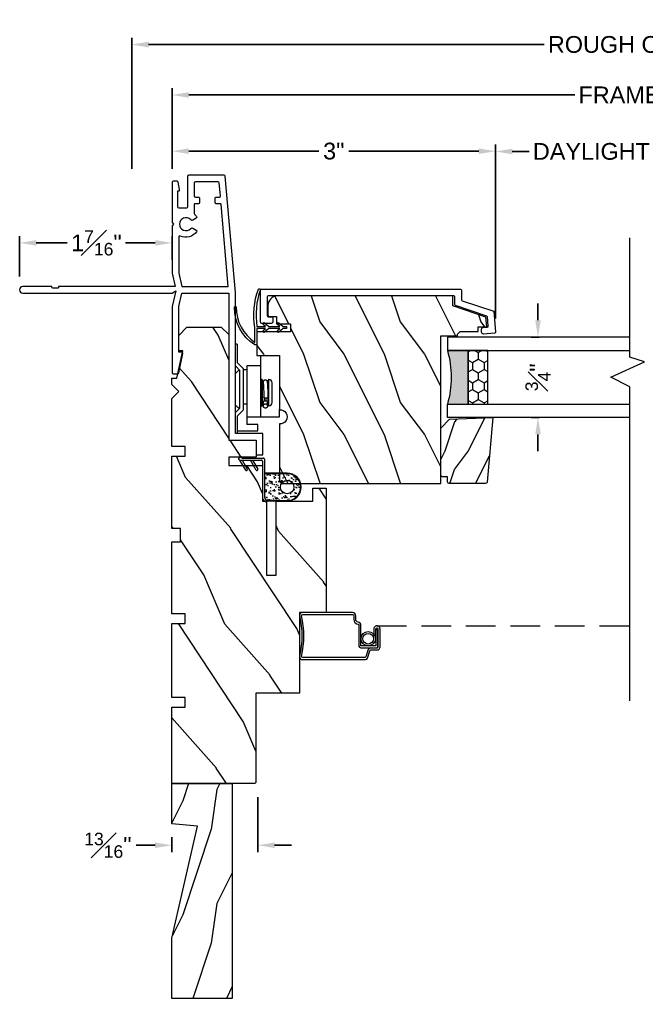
# Model space of a CAD drawing. Extents: x 73.7 to 85.4, y 9.6 to 19.6.
# Drawn here: x 73.71 to 79.54, y 10.5 to 19.62 of the extents above; entities that cross this region are included whole.
import ezdxf

# ---------------------------------------------------------------- set-up
doc = ezdxf.new("R2010")
doc.units = 0
doc.header["$MEASUREMENT"] = 0
doc.linetypes.add('DASHED', pattern=[0.4144736842105268, 0.2763157894736845, -0.1381578947368423])
doc.layers.get('0').update_dxf_attribs({"linetype": 'CONTINUOUS'})
doc.layers.get('DEFPOINTS').update_dxf_attribs({"linetype": 'CONTINUOUS'})
doc.layers.add('DIM', color=7, linetype='CONTINUOUS', lineweight=13)
doc.layers.add('PRODUCTS', color=7, linetype='CONTINUOUS', lineweight=13)
doc.styles.get("Standard").update_dxf_attribs({"font": 'arial.ttf'})
doc.dimstyles.get("Standard").update_dxf_attribs({"dimscale": 0, "dimtxt": 0.156, "dimasz": 0.156, "dimexe": 0.063, "dimexo": 0.125, "dimgap": 0.05, "dimtad": 0, "dimdec": 4, "dimzin": 0, "dimdsep": 46, "dimlunit": 4, "dimtxsty": 'Standard', "dimcen": 0.09, "dimclrd": 256, "dimclre": 256, "dimclrt": 256, "dimadec": 0, "dimazin": 0, "dimtfac": 0.75, "dimtdec": 4, "dimtix": 1, "dimtofl": 0, "dimtmove": 0, "dimatfit": 1, "dimfxl": 1, "dimfrac": 1, "dimtolj": 1, "dimtzin": 5, "dimarcsym": 0})

# ---------------------------------------------------------------- blocks, each defined once
blk = doc.blocks.new('*D8')
at = {"layer": 'DEFPOINTS', "color": 0, "ltscale": 2, "transparency": 16777216}
for p in [(75.12571604036553, 18.91313314573965), (75.12571604036553, 18.10010126771241), (84.00222806541103, 18.10010126771241)]:
    blk.add_point(p, dxfattribs=at)
at = {"layer": 'DIM', "lineweight": -2, "ltscale": 2, "transparency": 16777216}
for p, q in [((75.12571604036553, 18.22510126771241), (75.12571604036553, 18.97613314573965)), ((84.00222806541103, 18.22510126771241), (84.00222806541103, 18.97613314573965)), ((75.28171604036554, 18.91313314573965), (78.87557826407857, 18.91313314573965)), ((83.84622806541103, 18.91313314573965), (80.25369286162291, 18.91313314573965))]:
    blk.add_line(p, q, dxfattribs=at)
at = {"layer": 'DIM', "ltscale": 2, "transparency": 16777216}
for points in [[(75.28171604036554, 18.93913314573965), (75.28171604036554, 18.88713314573965), (75.12571604036553, 18.91313314573965)], [(83.84622806541103, 18.93913314573965), (83.84622806541103, 18.88713314573965), (84.00222806541103, 18.91313314573965)]]:
    blk.add_solid(points, dxfattribs=at)
at = {"layer": 'DIM', "ltscale": 2, "transparency": 16777216, "insert": (79.56463556285074, 18.91313314573965), "char_height": 0.156, "attachment_point": 5}
blk.add_mtext('\\A1;FRAME SIZE', dxfattribs=at)
blk = doc.blocks.new('*D9')
at = {"layer": 'DEFPOINTS', "color": 0, "ltscale": 2, "transparency": 16777216}
for p in [(84.37920441138927, 19.38265561283798), (74.75069482612938, 18.10089341237554), (84.37920441138927, 18.09079421926206)]:
    blk.add_point(p, dxfattribs=at)
at = {"layer": 'DIM', "lineweight": -2, "ltscale": 2, "transparency": 16777216}
for p, q in [((74.75069482612938, 18.22589341237554), (74.75069482612938, 19.44565561283798)), ((84.37920441138927, 18.21579421926206), (84.37920441138927, 19.44565561283798)), ((74.90669482612938, 19.38265561283798), (78.59161905089337, 19.38265561283798)), ((84.22320441138926, 19.38265561283798), (80.53765452156185, 19.38265561283798))]:
    blk.add_line(p, q, dxfattribs=at)
at = {"layer": 'DIM', "ltscale": 2, "transparency": 16777216}
for points in [[(74.90669482612938, 19.40865561283798), (74.90669482612938, 19.35665561283798), (74.75069482612938, 19.38265561283798)], [(84.22320441138926, 19.40865561283798), (84.22320441138926, 19.35665561283798), (84.37920441138927, 19.38265561283798)]]:
    blk.add_solid(points, dxfattribs=at)
at = {"layer": 'DIM', "ltscale": 2, "transparency": 16777216, "insert": (79.56463678622761, 19.38265561283798), "char_height": 0.156, "attachment_point": 5}
blk.add_mtext('\\A1;ROUGH OPENING', dxfattribs=at)
blk = doc.blocks.new('*D11')
at = {"layer": 'DEFPOINTS', "color": 0, "ltscale": 2, "transparency": 16777216}
for p in [(75.12571604036553, 18.38986771574255), (75.12571604036553, 18.10010126771241), (78.13846290660933, 16.70551463163412)]:
    blk.add_point(p, dxfattribs=at)
at = {"layer": 'DIM', "lineweight": -2, "ltscale": 2, "transparency": 16777216}
for p, q in [((75.12571604036553, 18.22510126771241), (75.12571604036553, 18.45286771574255)), ((78.13846290660933, 16.83051463163412), (78.13846290660933, 18.45286771574255)), ((75.28171604036554, 18.38986771574255), (76.49249056489262, 18.38986771574255)), ((77.98246290660933, 18.38986771574255), (76.77168838208226, 18.38986771574255))]:
    blk.add_line(p, q, dxfattribs=at)
at = {"layer": 'DIM', "ltscale": 2, "transparency": 16777216}
for points in [[(75.28171604036554, 18.41586771574255), (75.28171604036554, 18.36386771574255), (75.12571604036553, 18.38986771574255)], [(77.98246290660933, 18.41586771574255), (77.98246290660933, 18.36386771574255), (78.13846290660933, 18.38986771574255)]]:
    blk.add_solid(points, dxfattribs=at)
at = {"layer": 'DIM', "ltscale": 2, "transparency": 16777216, "insert": (76.63208947348744, 18.38986771574255), "char_height": 0.156, "attachment_point": 5}
blk.add_mtext('\\A1;3"', dxfattribs=at)
blk = doc.blocks.new('*D12')
at = {"layer": 'DEFPOINTS', "color": 0, "ltscale": 2, "transparency": 16777216}
for p in [(78.66963316095317, 16.65934808978469), (78.53386872144848, 15.90936837425771), (78.66963588886213, 15.90936837425771)]:
    blk.add_point(p, dxfattribs=at)
at = {"layer": 'DIM', "lineweight": -2, "ltscale": 2, "transparency": 16777216}
for p, q in [((78.53386872144848, 16.81534808978469), (78.53386872144848, 16.97134808978469)), ((78.54463316095317, 16.65934808978469), (78.47086872144848, 16.65934808978469)), ((78.54463588886213, 15.90936837425771), (78.47086872144848, 15.90936837425771)), ((78.53386872144848, 15.75336837425771), (78.53386872144848, 15.59736837425771))]:
    blk.add_line(p, q, dxfattribs=at)
at = {"layer": 'DIM', "ltscale": 2, "transparency": 16777216}
for points in [[(78.50786872144849, 16.81534808978469), (78.55986872144848, 16.81534808978469), (78.53386872144848, 16.65934808978469)], [(78.50786872144849, 15.75336837425771), (78.55986872144848, 15.75336837425771), (78.53386872144848, 15.90936837425771)]]:
    blk.add_solid(points, dxfattribs=at)
at = {"layer": 'DIM', "ltscale": 2, "transparency": 16777216, "insert": (78.53386872144848, 16.28435823202122), "char_height": 0.156, "attachment_point": 5, "rotation": 90}
blk.add_mtext('\\A1;{\\H1x;{\\H0.750000x;\\S3#4;}"}', dxfattribs=at)
blk = doc.blocks.new('*D13')
at = {"layer": 'DEFPOINTS', "color": 0, "ltscale": 2, "transparency": 16777216}
for p in [(80.98948119916724, 18.3868727794659), (78.13846290660933, 16.70551463163412), (80.98948119916724, 16.70551463163412)]:
    blk.add_point(p, dxfattribs=at)
at = {"layer": 'DIM', "lineweight": -2, "ltscale": 2, "transparency": 16777216}
for p, q in [((78.13846290660933, 16.83051463163412), (78.13846290660933, 18.4498727794659)), ((80.98948119916724, 16.83051463163412), (80.98948119916724, 18.4498727794659)), ((78.29446290660934, 18.3868727794659), (78.45144817839989, 18.3868727794659)), ((80.83348119916724, 18.3868727794659), (80.67649592737669, 18.3868727794659))]:
    blk.add_line(p, q, dxfattribs=at)
at = {"layer": 'DIM', "ltscale": 2, "transparency": 16777216}
for points in [[(78.29446290660934, 18.4128727794659), (78.29446290660934, 18.3608727794659), (78.13846290660933, 18.3868727794659)], [(80.83348119916724, 18.4128727794659), (80.83348119916724, 18.3608727794659), (80.98948119916724, 18.3868727794659)]]:
    blk.add_solid(points, dxfattribs=at)
at = {"layer": 'DIM', "ltscale": 2, "transparency": 16777216, "insert": (79.56397205288829, 18.3868727794659), "char_height": 0.156, "attachment_point": 5}
blk.add_mtext('\\A1;DAYLIGHT OPENING', dxfattribs=at)
blk = doc.blocks.new('*D16')
at = {"layer": 'DEFPOINTS', "color": 0, "transparency": 16777216}
for p in [(73.70571604036694, 17.53605418118364), (75.12591023360864, 17.25413030149671), (73.70571604036694, 17.09910126771235)]:
    blk.add_point(p, dxfattribs=at)
at = {"layer": 'DIM', "lineweight": -2, "transparency": 16777216}
for p, q in [((73.70571604036694, 17.22410126771235), (73.70571604036694, 17.59905418118364)), ((75.12591023360864, 17.37913030149671), (75.12591023360864, 17.59905418118364)), ((73.86171604036694, 17.53605418118364), (74.1494728697856, 17.53605418118364)), ((74.96991023360863, 17.53605418118364), (74.69315772653866, 17.53605418118364))]:
    blk.add_line(p, q, dxfattribs=at)
at = {"layer": 'DIM', "transparency": 16777216}
for points in [[(73.86171604036694, 17.56205418118364), (73.86171604036694, 17.51005418118364), (73.70571604036694, 17.53605418118364)], [(74.96991023360863, 17.56205418118364), (74.96991023360863, 17.51005418118364), (75.12591023360864, 17.53605418118364)]]:
    blk.add_solid(points, dxfattribs=at)
at = {"layer": 'DIM', "transparency": 16777216, "insert": (74.42131529816213, 17.53605418118364), "char_height": 0.156, "attachment_point": 5}
blk.add_mtext('\\A1;1{\\H0.750000x;\\S7#16;}"', dxfattribs=at)
blk = doc.blocks.new('3577- C-WC-Frame-Vert Profile BLOCK')
for points in [[(-0.4659999999996103, -1.244000000000199), (-0.4365037768262141, -1.369000000000028), (0, -1.369000000000028), (0, 0), (0.2539999999999623, 0), (0.2539999999999623, 0.1379999999999768), (0.3159999999999741, 0.1379999999999768), (0.3159999999999741, -0.06200000000001182), (0.06200000000001182, -0.06200000000001182), (0.06200000000001182, -1.375999999999976), (-0.0319718355377745, -2.456930070967076, -0.3871887601088884), (-0.04192848999576881, -2.466000000000008), (-0.3729999999997062, -2.465999999999951, -0.4142135623730951), (-0.3829999999996971, -2.45599999999996), (-0.3829999999996971, -2.171000000000276, 0.414213562373043), (-0.392999999999688, -2.161000000000286), (-0.4629999999996244, -2.161000000000286, 0.4142135623730951), (-0.4729999999996153, -2.171000000000276), (-0.4729999999996153, -2.32100000000014), (-0.4670029040022996, -2.32100000000014, -0.4740205020356507), (-0.4572018392470909, -2.332984724077789), (-0.4713768997028751, -2.402984724077726, -0.356833230770885), (-0.4811779644580838, -2.411000000000058), (-0.5179999999995175, -2.411000000000058, -0.4142135623730951), (-0.5279999999995084, -2.401000000000067), (-0.5279999999995084, -2.026000000000465), (-0.5129999999995221, -2.011000000000422), (-0.5279999999995084, -1.996000000000436), (-0.5279999999995084, -1.556990195135768, -0.04938898902105721), (-0.5278058067564189, -1.555029033784422), (-0.4992830953352154, -1.430999999999983), (-1.583999999998468, -1.430999999999983), (-1.583999999998468, -1.425999999999988, 0.4142135623731992), (-1.593999999998459, -1.415999999999997), (-1.637999999998442, -1.415999999999997, 0.4142135623730951), (-1.647999999998433, -1.425999999999988), (-1.647999999998433, -1.430999999999983), (-1.916999999998154, -1.430999999999983, -0.9999999999989393), (-1.916999999998154, -1.369000000000028), (-0.5275316216551005, -1.369000000000028), (-0.4928906055037032, -1.389000000000067), (-0.5279999999995084, -1.244000000000142), (-0.5279999999995084, -0.6290000000000191, -0.414213562373147), (-0.5179999999995175, -0.6190000000000282), (-0.4741896023439836, -0.6190000000000282, -0.3572261466048653), (-0.4643857804598497, -0.6270289402685876), (-0.4281757554825276, -0.8071333935417897, -0.4703402862644739), (-0.4379999999995334, -0.8190000000000168), (-0.4659999999996103, -0.8190000000000168)], [(-0.30239254687109, -1.955223660930926, 0.4406487575339165), (-0.2992133099846228, -1.940810139651376, 0.3662473251387003), (-0.4516818181813846, -1.900960797744915, -0.551932892222722), (-0.4659999999996103, -1.891941191002672), (-0.4659999999996103, -1.556990195135768, -0.04938898902115872), (-0.4658058067565207, -1.555029033784422), (-0.4379999999996471, -1.430999999999983), (-0.005407572093588442, -1.430999999999983), (-0.06958098088597353, -2.192930070967293, -0.3871887601088884), (-0.07953763534402469, -2.202000000000226), (-0.117024036853536, -2.202000000000226, 0.414213562373121), (-0.1270240368535269, -2.212000000000216), (-0.1270240368535269, -2.25400000000019, 0.4142135623731212), (-0.117024036853536, -2.264000000000181), (-0.0871974190214928, -2.264000000000181, -0.4417648538639267), (-0.07724076456349849, -2.27493007096723), (-0.08845020409148674, -2.394930070967121, -0.3871887601088884), (-0.09840685854948106, -2.404000000000053), (-0.3109999999997513, -2.404000000000053, -0.4142135623729389), (-0.3209999999997422, -2.394000000000062), (-0.3209999999997422, -2.274000000000171, -0.4142135623730951), (-0.3109999999997513, -2.264000000000181), (-0.2809999999997785, -2.264000000000181, 0.4142135623730951), (-0.2709999999997876, -2.25400000000019), (-0.2709999999997876, -2.212000000000216, 0.4142135623730951), (-0.2809999999997785, -2.202000000000226), (-0.3109999999997513, -2.202000000000226, -0.414213562373069), (-0.3209999999997422, -2.192000000000235), (-0.3209999999997422, -2.10938699101024, -0.2134217652832862), (-0.3176666666664119, -2.101933431085229, 0.05707814511781176), (-0.2992133099846228, -2.081189860349525, 0.4406487575335143), (-0.30239254687109, -2.066776339069975), (-0.3353603896929371, -2.047742346142115, 0.3563939586925249), (-0.3540883117542535, -2.050786181759179, -2.636887572711157), (-0.3540883117543103, -1.971213818241665, 0.3563939586924472), (-0.3353603896929371, -1.974257653858729)]]:
    blk.add_lwpolyline(points, format="xyb", close=True)
blk = doc.blocks.new('Weather Strip-Casement Frame-Vert BLOCK')
h = blk.add_hatch()
h.set_pattern_fill('AR-SAND', color=256, scale=0.03, style=0)
h.set_pattern_definition([(37.50000000000001, (-277.8777295655356, 6.981486637016759), (-0.001889800743288245, 0.05780471307039476), [0, -0.0456, 0, -0.051, 0, -0.04875]), (7.499999999999999, (-277.8777295655356, 6.981486637016759), (0.05309330115803181, 0.0846643819568922), [0, -0.0246, 0, -0.0411, 0, -0.01575]), (327.5, (-277.9146295655356, 6.981486637016759), (0.09342425585254485, 0.0001697716061089483), [0, -0.015, 0, -0.054, 0, -0.0705]), (317.5, (-277.9146295655356, 6.981486637016759), (0.0901837981371688, 0.02633026694802748), [0, -0.0075, 0, -0.03539999999999999, 0, -0.0405])])
h.paths.add_polyline_path([(-0.02000052981611045, 0.3349997537410001, 0.4142135623730949), (-0.05000186221292324, 0.3650010861378129), (-0.2300041855963204, 0.3650010861329958, 1), (-0.2300041855930307, 0.1150001854227881), (-0.02000052982094759, 0.1150001854373413)])
h.paths.add_polyline_path([(-0.2925041855929749, 0.2400006357778919, -1), (-0.1675041855929749, 0.2400006357778919, -1)], flags=16)
at = {"linetype": 'Continuous'}
for p, q in [((-0.05000132455239736, 0.3650010861329953), (-0.230002278230188, 0.3650010861329953)), ((-0.2300003708746772, 0.3699983575549828), (-0.03000079473144979, 0.3699983575549828)), ((-0.02000052982094758, -0.02000052982097422), (-0.02000052982094758, 0.3350002914015366)), ((0, -8.881784197001252e-16), (0, 0.3400013775345307)), ((-0.230002278230188, 0.1150001854373413), (-0.02000052982094758, 0.1150001854373413)), ((-0.2300003708746772, 0.1099990993043445), (-0.02000052982094758, 0.1099990993043445)), ((0.09260210974713345, -0.010000264910488), (0.04437844052495166, 0.07292201565091005)), ((0.04812448673595782, 0.0854914884260598), (0.04958933576347135, 0.08622772765082587)), ((0.05877706722901621, 0.08348685779075105), (0.1131462358869157, -0.010000264910488)), ((0.1894557149139473, -0.010000264910488), (0.1415353152170269, 0.07239940024265756)), ((0.1447225062651682, 0.08466369613707503), (0.146250298024313, 0.08557159735725328)), ((0.1558729065449143, 0.0830691469352498), (0.2099998410537296, -0.010000264910488)), ((0.1938502619964879, -0.03000079473146045), (-0.01000026491044537, -0.03000079473146045)), ((0.2099998410537296, -0.010000264910488), (0.01000026491050221, -0.010000264910488)), ((0.2200001059642318, -0.03000079473146045), (0.1938502619964879, -0.04478089253641304)), ((0.1938502619964879, -0.04478089253641304), (0.1938502619964879, -0.03000079473146045)), ((0.2200001059642318, -0.02000052982097422), (0.2200001059642318, -0.03000079473146045))]:
    blk.add_line(p, q, dxfattribs=at)
blk.add_circle((-0.2300041855929749, 0.2400006357778919), 0.0625)
for centre, radius, start, end in [((-0.2300003708746772, 0.2399987284296632), 0.129999629125319, 90, 270), ((-0.2300041855929749, 0.2400006357778919), 0.1250004503551038, 89.99999999666495, 270.0008742675488), ((-0.05000186221292324, 0.3349997537410001), 0.03000133239681281, 0.001026810377740836, 89.99897318962074), ((-0.0300013324590509, 0.3399989323566128), 0.0300013325586931, 0.004669738411206273, 89.99897306156967), ((0.009999358653203672, -9.062573118612249e-07), 0.009999358694243463, 179.9948071950625, 270.0051928049315), ((0.0521579947732107, 0.077446444426295), 0.008999551102398041, 116.6276099089377, 210.1814022692647), ((0.05272367277166268, 0.07996477367681276), 0.007003474920470402, 30.19239483999417, 116.5859789642918), ((0.1493146305234063, 0.07692403065390341), 0.00899944592708047, 120.6816456020791, 210.1832767663523), ((0.1498208065897302, 0.07954917223716684), 0.007001295290346456, 30.18280166815399, 120.66238333239), ((-0.01000117116780075, -0.02000143607828697), 0.009999358694243463, 179.9948071950625, 270.0051928049315), ((0.2100007473110281, -0.01999962356366325), 0.009999358694242573, 359.9948071950623, 90.00519280493148)]:
    blk.add_arc(centre, radius, start, end, dxfattribs=at)
blk = doc.blocks.new('Sash-Profile-C-WC Wide BLOCK')
at = {"ltscale": 2}
h = blk.add_hatch(dxfattribs=at)
h.set_pattern_fill('WOOD1', color=256, scale=0.75, style=0)
h.set_pattern_definition([(216.8699, (0.3, 0.75), (2.249999938368339, 1.500000092447488), [0.375, -3.375]), (206.5651, (0.75, 0.5249999999999999), (-0.7499993684556807, -0.7500009820472855), [0.8385255, -0.8385255]), (198.4349, (0.75, 0.15), (-1.500000325944721, -0.749998802417031), [0.474342, -1.8973665])])
edge = h.paths.add_edge_path()
edge.add_line((1.413999557495117, 0.2410001754760742), (1.192998886108398, 0.2410001754760742))
edge.add_line((1.192998886108398, 0.2410001754760742), (1.192998886108398, 0.03200054168701172))
edge.add_line((1.192998886108398, 0.03200054168701172), (0.6882648468017578, 0.03200054168701172))
edge.add_arc((0.622807502746582, 0.02497157280128274), 0.06583365624324843, -186.12907413899188, 6.129074138991882, ccw=False)
edge.add_line((0.5573501586914062, 0.03200054168701172), (0.03199958801269531, 0.03200054168701172))
edge.add_arc((0.03200043765193827, 1.040461836201989e-07), 0.03200043765210742, 90.00152125240491, 180.000186291427)
edge.add_line((0, 0), (0, -1.470190048217773))
edge.add_line((0, -1.470190048217773), (1.375321290620917, -1.470411550261076))
edge.add_line((1.375321290620917, -1.470411550261076), (1.375321290620946, -1.626661977507126))
edge.add_line((1.375321290620946, -1.626661977507126), (1.390602474356854, -1.626661977507126))
edge.add_line((1.390602474356854, -1.626661977507126), (1.415602474356859, -1.651661977507132))
edge.add_line((1.415602474356859, -1.651661977507132), (1.415602474356859, -1.818411550261061))
edge.add_line((1.415602474356859, -1.818411550261061), (1.460321290620925, -1.818411550261033))
edge.add_line((1.460321290620925, -1.818411550261033), (1.460321290620925, -1.898190048217742))
edge.add_line((1.460321290620925, -1.898190048217742), (1.550501190052955, -1.890727663500002))
edge.add_line((1.550501190052955, -1.890727663500002), (1.656394912017021, -1.583189964294434))
edge.add_line((1.656394912017021, -1.583189964294434), (1.750070571899414, -1.583189964294434))
edge.add_line((1.750070571899414, -1.583189964294434), (1.750070571899414, 0.05707263946533203))
edge.add_arc((1.655375620003824, 0.04339768152591159), 0.0956772616098154, 8.217311576512644, 89.58374614169895)
edge.add_line((1.656070709228516, 0.1390724182128906), (1.570993423461914, 0.1390724182128906))
edge.add_arc((1.570992894618631, 0.1230721993755095), 0.01600021884612085, 89.99810624539369, 180.0018937546063)
edge.add_line((1.55499267578125, 0.1230716705322266), (1.55499267578125, 0.05900096893310547))
edge.add_line((1.55499267578125, 0.05900096893310547), (1.48900032043457, 0.05900096893310547))
edge.add_line((1.48900032043457, 0.05900096893310547), (1.48900032043457, -0.0710000991821289))
edge.add_line((1.48900032043457, -0.0710000991821289), (1.413999557495117, -0.0710000991821289))
edge.add_line((1.413999557495117, -0.0710000991821289), (1.413999557495117, 0.2410001754760742))
blk.add_lwpolyline([(1.413999557495117, 0.2410001754760742), (1.192998886108398, 0.2410001754760742), (1.192998886108398, 0.03200054168701172), (0.6882648468017578, 0.03200054168701172, -1.113131401536236), (0.5573501586914062, 0.03200054168701172), (0.03199958801269531, 0.03200054168701172, 0.4142067381344209), (0, 0), (0, -1.470190048217773), (1.375321290620917, -1.470411550261076), (1.375321290620946, -1.626661977507126), (1.390602474356854, -1.626661977507126), (1.415602474356859, -1.651661977507132), (1.415602474356859, -1.818411550261061), (1.460321290620925, -1.818411550261033), (1.460321290620925, -1.898190048217742), (1.550501190052955, -1.890727663500002), (1.656394912017021, -1.583189964294434), (1.750070571899414, -1.583189964294434), (1.750070571899414, 0.05707263946533203, 0.3707370322295148), (1.656070709228516, 0.1390724182128906), (1.570993423461914, 0.1390724182128906, 0.4142329240672366), (1.55499267578125, 0.1230716705322266), (1.55499267578125, 0.05900096893310547), (1.48900032043457, 0.05900096893310547), (1.48900032043457, -0.0710000991821289), (1.413999557495117, -0.0710000991821289)], format="xyb", close=True, dxfattribs=at)
blk = doc.blocks.new('3581-Sash-Wide BLOCK')
blk.add_lwpolyline([(-0.1455643895820913, -0.380584343192929), (-0.3388314581505654, -0.3974262392580457, -0.4203264625170721), (-0.3497122453021007, -0.3881648527683836), (-0.3569600481420707, -0.2845164432594913, -0.4348123749609328), (-0.340999023337929, -0.2674003396795825), (-0.310925766395485, -0.2674003396795825, -0.3939104756149421), (-0.2949647415913432, -0.2822842360996844), (-0.2922791950590238, -0.3206893407749547, 0.4203264625170764), (-0.2813984079074885, -0.3299507272646238), (-0.1976344492094597, -0.3218422217138226, 0.2965835828286902), (-0.1891088138382884, -0.3150440661502003), (-0.09274526202256084, -0.0252450214969997, -0.3230253044241456), (-0.08325611205182781, -0.01840033967958732), (-0.01000000000001933, -0.01840033967958732, 0.4142135623731037), (0, -0.008400339679589308), (0, 1.718599660320407, 0.4142135623730951), (-0.01000000000001933, 1.728599660320413), (-0.186000000000007, 1.728599660320413, 0.4142135623730993), (-0.195999999999998, 1.718599660320407), (-0.195999999999998, 1.691599660320414, -0.4142135623731004), (-0.2120000000000175, 1.675599660320415), (-0.2420000000000186, 1.675599660320415, -0.4142135623730869), (-0.2580000000000098, 1.691599660320414), (-0.2580000000000098, 1.780599660320412, -0.4142135623731037), (-0.2480000000000189, 1.79059966032041), (0.0519999999999925, 1.79059966032041, -0.4142135623730951), (0.0619999999999834, 1.780599660320412), (0.0619999999999834, -0.07040033967958692, -0.4142135623730951), (0.0519999999999925, -0.08040033967958493), (-0.03853651139579028, -0.08040033967958493, 0.328454825572407), (-0.04808578199165936, -0.08743193420070838), (-0.1455643895820913, -0.3805843431929361)], format="xyb", close=True)
blk = doc.blocks.new('C-WC-Sash WS BLOCK')
at = {"linetype": 'Continuous'}
blk.add_lwpolyline([(0.1695594787597656, 0), (0.1695594787597656, -0.08043418959009063), (0.1910781860351562, -0.05503368377685458), (0.2069091796875, -0.06725406646728516), (0.1695613861083984, -0.1113424301147452), (0.1695613861083984, -0.2140903472900391), (0.1910781860351562, -0.1886920928955078), (0.2069091796875, -0.2009124755859375), (0.1695613861083984, -0.2450008392333984), (0.1695613861083984, -0.2750015258789062), (0.1495609283447266, -0.2750015258789062), (0.1495609283447266, -0.2450008392333984), (0.112213134765625, -0.2009124755859375), (0.1280441284179688, -0.1886920928955078), (0.1495609283447266, -0.21409034729004), (0.1495609283447266, -0.1113424301147479), (0.112213134765625, -0.06725406646728427), (0.1280441284179688, -0.05503368377685458), (0.1495609283447266, -0.0804319381713885), (0.1495609283447266, -8.881784197001252e-16), (0, 0), (0, 0.01899909973144531, -0.2689186551245049), (0.3458986282348633, 0.2095889474290482, -0.8383699535702687), (0.3513813018798828, 0.1949071313279731, 0.2502957280725493), (0.02000045776367188, 0.01899909973144531), (0.158787727355957, 0.01899909973144531, -0.1315983022414413), (0.5167245864868164, -0.01290893554687411, -0.6866385704411319), (0.5112552642822266, -0.03154945373535156, 0.1242058799348433)], format="xyb", close=True, dxfattribs=at)
blk = doc.blocks.new('FRCH CSMT ADJ STUD')
at = {"linetype": 'Continuous', "lineweight": 15}
for p, q in [((-0.5641008938146683, 0.3930453482698653), (-0.7261731362813181, 0.3930453482698653)), ((-0.5051782444725745, 0.3341212342024704), (-0.5641008938146683, 0.3930453482698653)), ((-0.5317550451315445, 0.4101301210047837), (-0.4906997344815522, 0.3690754226968096)), ((-0.4906997344815522, 0.3690754226968096), (-0.1381580935022271, 0.3690754226968096)), ((-0.1381580935022271, 0.3690754226968096), (-0.09710278285160108, 0.4101301210047837)), ((-0.1236795835112048, 0.3341212342024704), (-0.0647569341682015, 0.3930453482698653)), ((0.1060185324658391, 0.3930453482698653), (-0.0647569341682015, 0.3930453482698653)), ((0.1060185324658391, 0.3930453482698653), (0.1060185324658391, 0.4099971932046322)), ((-0.09589317145042742, 0.3025441148076737), (-0.6422143813645675, 0.3025441148076737)), ((-0.5051782444725745, 0.3341212342024704), (-0.1236795835112048, 0.3341212342024704)), ((-0.449969843837664, 0.3341212342024704), (-0.449969843837664, 0.3025441148076737)), ((-0.1318442515258198, 0.3025441148076737), (-0.1318442515258198, 0.3341212342024704)), ((-0.09589317145042742, 0.1777073925338613), (-0.09589317145042742, 0.3025441148076737)), ((-4.295824567179807e-06, 0.1777097104814089), (-0.5699591116182319, 0.1777073925338613)), ((-0.4673980162834255, 0.1633460605130352), (-0.2843036296472405, 0.1633460605130352)), ((-0.4673980162834255, 0.09943016491750711), (-0.2843036296472405, 0.09943016491750711)), ((-0.4673980162834255, 0.09743345230639022), (-0.4508809025565483, 0.09743345230639022)), ((-0.4604074715289812, 0.1563552228139855), (-0.2307093555528468, 0.1563552228139855)), ((-0.4604074715289812, 0.1064210026163295), (-0.3943214399260455, 0.1064210026163295)), ((-0.4508809025565483, 0.09743345230639022), (-0.2237185178528875, 0.09743345230639022)), ((-0.4224573352831271, 0.1393784784993244), (-0.3962050757964448, 0.1393784784993244)), ((-0.4224573352831271, 0.1233977469309906), (-0.3977131562724594, 0.1233977469309906)), ((-0.3125859974662148, 0.1064210026163295), (-0.2307093555528468, 0.1064210026163295)), ((-0.2843036296472405, 0.1633460605130352), (-0.2237185178528875, 0.1633460605130352)), ((-0.2843036296472405, 0.09943016491750711), (-0.2237185178528875, 0.09943016491750711)), ((-0.4374376599308221, 0.06747104534018433), (-0.2536791671491869, 0.06747104534018433))]:
    blk.add_line(p, q, dxfattribs=at)
at = {"linetype": 'Continuous'}
for p, q in [((-0.7024286147629937, 0.3930453482698653), (-0.7024286147629937, 0.2023733760117921)), ((-0.6422143813646244, 0.2023733760117921), (-0.6422143813645675, 0.3025441148076737)), ((-0.5699591116182319, 0.3025441148076737), (-0.5699591116182319, 0.1777073925338613)), ((-0.7024286147629937, 0.2023733760117921), (-0.6422143813646244, 0.2023733760117921))]:
    blk.add_line(p, q, dxfattribs=at)
at = {"ltscale": 2}
for p, q in [((-0.5699591116182319, 0.1777073925338613), (-0.5699591116182319, -2.494361979188398e-06)), ((-0.5699591116182319, -2.494361979188398e-06), (-0.499740940972174, -2.494361993399252e-06))]:
    blk.add_line(p, q, dxfattribs=at)
at = {"linetype": 'Continuous', "lineweight": 15}
for centre, radius, start, end in [((-0.4604073422925126, 0.1633461418857536), 0.00699081193098196, 180.000000000057, 269.9999999998371), ((-0.4604073422925126, 0.09943014708822773), 0.006990811930962446, 89.99999999998046, 179.9999999999707), ((-0.4374375316620558, 0.09743277225105373), 0.02996062256126509, 180.0000000000342, 270.0000000000196), ((-0.439434906500594, 0.1393776438364824), 0.01697768611802834, 1.302755197527456e-11, 90.00000000007164), ((-0.439434906500594, 0.1233986451374989), 0.01697768611806737, 270.0000000000456, 359.9999999999886), ((-0.2516816717825918, 0.1393776438367098), 0.01697768611803184, 89.99999999996743, 140.2938827486387), ((-0.2516816717825918, 0.1233986451374989), 0.01697768611807091, 237.7855435211641, 269.9999999999674), ((-0.2536790466202206, 0.09743277225105373), 0.02996062256126509, 270, 359.9999999999935), ((-0.2307092359897638, 0.1633461418857536), 0.006990811930981073, 270.0000000001954, 0), ((-0.2307092359897638, 0.09943014708822773), 0.006990811930962446, 5.862398388873555e-11, 89.99999999998697)]:
    blk.add_arc(centre, radius, start, end, dxfattribs=at)
for points in [[(-0.46299782682561, 0.4101301210047837), (-0.4949726291625325, 0.3733477314883515)], [(-0.1338851988212468, 0.3733477314883515), (-0.1658600011575571, 0.4101301210047837)], [(-0.4673980162834255, 0.1777073925338613), (-0.4673980162834255, 0.1633460605130352)], [(-0.4673980162834255, 0.09943016491750711), (-0.4673980162834255, 0.09743345230639022)], [(-0.4224573352831271, 0.1393784784993244), (-0.4224573352831271, 0.1233977469309906)], [(-0.2237185178528875, 0.1633460605130352), (-0.2237185178528875, 0.1777073925338613)], [(-0.2237185178528875, 0.09743345230639022), (-0.2237185178528875, 0.09943016491750711)]]:
    blk.add_open_spline(points, degree=1, dxfattribs=at)
for points, knots in [([(-0.4695637581162941, 0.1106230046257082), (-0.4673300025706908, 0.1108514263907949), (-0.4628623550825637, 0.1113082838687518), (-0.4569197529518192, 0.1148423105591831), (-0.4524025476321754, 0.12004247581784), (-0.4498239102986759, 0.1265346156269374), (-0.4494716829759113, 0.133528701606096), (-0.4513871161353222, 0.1402517491405746), (-0.4553543516731793, 0.1459403484245598), (-0.4609236200067812, 0.1499582558326296), (-0.4674704429881444, 0.1518465240701374), (-0.4742550350475199, 0.1513985569758773), (-0.4805120750634728, 0.1486583329822082), (-0.4855368309736718, 0.143939167773155), (-0.4887628226497895, 0.1377721977844288), (-0.4898264079475325, 0.1308519813417064), (-0.4886071082565309, 0.1239614669639053), (-0.485242900025753, 0.117865785541639), (-0.4801132811163029, 0.1132982914132157), (-0.4745778342767721, 0.1109413506780896), (-0.4709573469663724, 0.1107114842368304), (-0.4695637581162941, 0.1106230046257082)], [0, 0, 0, 0, 0.05368781634054198, 0.1073789109435614, 0.1610586530363781, 0.214748121451623, 0.2684490220066147, 0.3221294816612404, 0.3758149245879846, 0.4295099712864265, 0.4831981792369858, 0.5368833922952438, 0.5905754291276971, 0.6442685009359376, 0.6979564744960814, 0.751642481388677, 0.8053364679971219, 0.8590276191957952, 0.9127063110869201, 0.9663991332685479, 1, 1, 1, 1]), ([(-0.4277924482631192, 0.1515673309540801), (-0.4367168247491122, 0.1515671977256119), (-0.4570978484399006, 0.1515668934653007), (-0.4650878939019663, 0.1515686737652544), (-0.4695792841967545, 0.151569674513425)], [0, 0, 0, 0, 0.4378767534096087, 0.9999999999999999, 0.9999999999999999, 0.9999999999999999, 0.9999999999999999]), ([(-0.4695786983075436, 0.1106230046257082), (-0.4650957592276086, 0.1106217077763034), (-0.4572171810387431, 0.110619428617369), (-0.4370594923394151, 0.110621927581164), (-0.4283716003811264, 0.1106230046257082)], [0, 0, 0, 0, 0.5690035654494866, 0.9999999999999999, 0.9999999999999999, 0.9999999999999999, 0.9999999999999999]), ([(-0.3903142462923483, 0.1036837252338358), (-0.3909404391088742, 0.1037564178700308), (-0.3921928039499676, 0.1039018007290764), (-0.3939892044637077, 0.1070156515265666), (-0.395465957432009, 0.1118909651322468), (-0.39646649836601, 0.1181858329923529), (-0.39687554127255, 0.1251387079964701), (-0.3966471050635505, 0.1319699235329921), (-0.3958072948672111, 0.1379450539986777), (-0.3944483255918954, 0.1422438117858604), (-0.3930098312512769, 0.1445004553197435), (-0.3920601759455735, 0.1443353802653604), (-0.3917350291804382, 0.1442788612109638)], [0, 0, 0, 0, 0.1050373923887375, 0.2100712970421437, 0.3151063941056925, 0.4201434843703979, 0.5251635917309068, 0.6302088822376245, 0.7352352740047806, 0.8402836991428156, 0.9453156970372283, 1, 1, 1, 1]), ([(-0.2502080627282908, 0.1514337480680155), (-0.2511998705877545, 0.1512658847934603), (-0.2531856706919484, 0.1509297885374821), (-0.2629583752432723, 0.1501102948359261), (-0.2775480759528932, 0.1491385458930239), (-0.2972564978118157, 0.1480871470835012), (-0.3204324645149086, 0.1470601227394894), (-0.3446859219675957, 0.1461075415256659), (-0.3689978548191561, 0.1452460622183338), (-0.3842062865697358, 0.1447943482314571), (-0.39177779913922, 0.1445694625767686)], [0, 0, 0, 0, 0.123720622526385, 0.2477137308903662, 0.3732382027048092, 0.5025470837725086, 0.6359285611940473, 0.7646533906780976, 0.8828327706483022, 1, 1, 1, 1]), ([(-0.390601332319477, 0.1036415411647198), (-0.3829708103740472, 0.1038679374994302), (-0.3676497056185895, 0.1043225121650124), (-0.3431929036542556, 0.1051889052980499), (-0.3188329397763141, 0.1061457917250976), (-0.2955879207748353, 0.1071779420985735), (-0.2758539548568137, 0.1082318319913469), (-0.2612802952654079, 0.1092027719312085), (-0.2515548683450675, 0.1100235490400649), (-0.249625811561657, 0.1103577052583518), (-0.2486624853027593, 0.1105245751309525)], [0, 0, 0, 0, 0.1174909276676228, 0.2359066422092709, 0.3647885680278, 0.4982220210920066, 0.627475186858614, 0.752840515058106, 0.8765742803530168, 1, 1, 1, 1]), ([(-0.248586905511786, 0.1514360916275876), (-0.2489232876715164, 0.1515691593651667), (-0.2494520745540854, 0.1517783395263308), (-0.2596197735120427, 0.1516786118345266), (-0.2633193987540494, 0.151642324854933)], [0, 0, 0, 0, 0.636139380610988, 1, 1, 1, 1]), ([(-0.2497841714221636, 0.1104284891955416), (-0.2483018098055823, 0.1105172931927285), (-0.2452435108562554, 0.1107005070377767), (-0.2407234108014222, 0.1122432446145325), (-0.2365007028793684, 0.1148129959135389), (-0.2329624941767747, 0.1183744343547772), (-0.2304169362915331, 0.1226078398319572), (-0.228992086130404, 0.1271202806988043), (-0.2286280686794839, 0.13152790234561), (-0.2292610215127411, 0.136607104389654), (-0.2315239149748436, 0.1421133368155409), (-0.2361370454373741, 0.147288174028958), (-0.2422171207854831, 0.1508193060776506), (-0.2468303626974944, 0.1512817404441051), (-0.2491183076063521, 0.1515110855282131)], [0, 0, 0, 0, 0.06967880178403539, 0.1437561550381299, 0.2208065131544275, 0.2988200394880001, 0.3756078148798553, 0.4490819536326339, 0.5175999616200336, 0.5801537152945209, 0.6862255622024757, 0.7883820047392182, 0.8950477074380502, 1, 1, 1, 1])]:
    blk.add_open_spline(points, degree=3, knots=knots, dxfattribs=at)
blk = doc.blocks.new('Frame-Contemporary Profile-C-WC 4.563 Jamb BLOCK')
at = {"ltscale": 2}
h = blk.add_hatch(dxfattribs=at)
h.set_pattern_fill('WOOD1', color=256, angle=30)
h.set_pattern_definition([(246.8699, (-380.4343409115642, 7.924486547958937), (1.598076078555546, 3.232050873230267), [0.5, -4.5]), (236.5651, (-379.7647256692936, 7.964678926823606), (-0.366024019841683, -1.366026116725422), [1.118034, -1.118034]), (228.4349, (-379.5147256692936, 7.531666224931386), (-1.232051982326068, -1.86602423823122), [0.6324559999999998, -2.529821999999999])])
h.paths.add_polyline_path([(0.3512851409912514, 1.25699752807617), (0.4412851409912264, 1.25699752807617), (0.4412851409912264, 0.5669975280761721), (0.7832851409912679, 0.5669975280761719), (0.7832851409912678, 0.4469985961914065), (0.908285140991211, 0.4469985961914062), (0.9082851409912109, 0.6049995422363281), (0.9082851409912109, 1.589000701904119, 0.41412871271231), (0.892281665066609, 1.604999542236328), (0.6590003967285156, 1.604999542236328), (0.6590003967285156, 2.354999542236328), (0.2520008087158772, 2.354999542236328), (0.2520008087158772, 3.182002961214154, 0.4142310210248008), (0.2360010147094141, 3.197998046875), (-0.5299997329711346, 3.197998046875), (-0.5299997329711346, 2.486638069152832), (-0.4049997329711914, 2.486638069152832), (-0.4049997329711914, 2.441637992858887), (-0.4049997329711914, 2.396637916564941), (-0.5299997329711346, 2.396637916564941), (-0.5299997329711346, 1.707356452941895), (-0.4049997329711914, 1.707356452941895), (-0.4049997329711914, 1.662356376647949), (-0.4049997329711914, 1.617356300354004), (-0.5299997329711346, 1.617356300354004), (-0.5299997329711346, 0.9469980468750236), (-0.4479997329711409, 0.9469980468750236), (-0.4479997329711409, 0.8219980468750236), (-0.5299997329711346, 0.8219980468750235), (-0.5299997329711346, 0.1487940087280322), (-0.4049997329711914, 0.1487940087280322), (-0.4049997329711914, 0.1037920087280213), (-0.4049997329711914, 0.05879400872800056), (-0.5299997329711346, 0.05879400872800034), (-0.5299997329711347, -0.3870010375976558), (-0.465000152587891, -0.4520015716552743), (-0.5299997329711345, -0.5170021057128902), (-0.5299997329711347, -0.5760078430175781), (-0.4840002059936523, -0.5760078430175781), (-0.4259977340698243, -0.8310070037841797), (-0.4659976959228516, -0.8310070037841792), (-0.4659976959228516, -0.9750061035156246), (-0.3890018463134765, -1.052001953125), (-0.06899999999995954, -1.052001953125), (0, -0.9830019531250396), (0, 0), (0.2539997100830078, 2.220446049250313e-16), (0.2539997100830078, 0.1579971313476562), (0.001285552978515625, 0.1579971313476562), (0.001285552978515625, 0.2360000610351565), (0.3142852783203125, 0.2360000610351562), (0.3142852783203125, 0.5669975280761719), (0.3512851409912514, 0.5669975280761719)])
blk.add_lwpolyline([(0.2520008087158772, 2.354999542236328), (0.2520008087158772, 3.181999206542969, 0.4142997689483557), (0.2360010147095295, 3.197998046875), (0.2360010147095295, 3.197998046875), (0.2360010147095295, 3.197998046875), (-0.5299997329711346, 3.197998046875), (-0.5299997329711346, 3.197998046875), (-0.5299997329711346, 3.197998046875), (-0.5299997329711346, 2.486638069152832), (-0.4049997329711914, 2.486638069152832), (-0.4049997329711914, 2.441637992858887), (-0.4049997329711914, 2.396637916564941), (-0.5299997329711346, 2.396637916564941), (-0.5299997329711346, 1.707356452941895), (-0.4049997329711914, 1.707356452941895), (-0.4049997329711914, 1.662356376647949), (-0.4049997329711914, 1.617356300354004), (-0.5299997329711346, 1.617356300354004), (-0.5299997329711346, 0.9469980468750236), (-0.4479997329711409, 0.9469980468750236), (-0.4479997329711409, 0.8219980468750236), (-0.5299997329711346, 0.8219980468750236), (-0.5299997329711346, 0.1487940087280322), (-0.4049997329711914, 0.1487940087280322), (-0.4049997329711914, 0.1037920087280213), (-0.4049997329711914, 0.05879400872800034), (-0.5299997329711346, 0.05879400872800034), (-0.5299997329711346, -0.3870010375976562), (-0.4650001525878906, -0.4520015716552734), (-0.5299997329711346, -0.5170021057128906), (-0.5299997329711346, -0.5760078430175781), (-0.4840002059936523, -0.5760078430175781), (-0.4259977340698242, -0.8310070037841797), (-0.4659976959228516, -0.8310070037841797), (-0.4659976959228516, -0.975006103515625), (-0.3890018463134766, -1.052001953125), (-0.06899999999995998, -1.052001953125), (0, -0.98300195312504), (0, 0), (0.2539997100830078, 0), (0.2539997100830078, 0.1579971313476562), (0.001285552978515625, 0.1579971313476562), (0.001285552978515625, 0.2360000610351562), (0.3142852783203125, 0.2360000610351562), (0.3142852783203125, 0.5669975280761719), (0.3512851409912514, 0.5669975280761719), (0.3512851409912514, 1.25699752807617), (0.4412851409912264, 1.25699752807617), (0.4412851409912264, 0.5669975280761719), (0.7832851409912678, 0.5669975280761719), (0.7832851409912678, 0.4469985961914062), (0.9082851409912109, 0.4469985961914062), (0.9082851409912109, 0.6049995422363281), (0.9082851409912109, 1.589000701904297, 0.4141287127112057), (0.8922816650664913, 1.604999542236328), (0.6590003967285156, 1.604999542236328), (0.6590003967285156, 2.354999542236328), (0.2520008087158772, 2.354999542236328)], format="xyb")
blk = doc.blocks.new('*D26')
at = {"layer": 'DEFPOINTS', "color": 0, "ltscale": 2, "transparency": 16777216}
for p in [(75.92471384542343, 12.50109551432629), (75.12371630739335, 12.12610322083734), (75.12371630739335, 11.92722031258235)]:
    blk.add_point(p, dxfattribs=at)
at = {"layer": 'DIM', "lineweight": -2, "ltscale": 2, "transparency": 16777216}
for p, q in [((75.92471384542343, 12.37609551432629), (75.92471384542343, 11.86422031258235)), ((75.12371630739335, 12.00110322083734), (75.12371630739335, 11.86422031258235)), ((74.96771630739335, 11.92722031258235), (74.79171630739336, 11.92722031258235)), ((76.08071384542343, 11.92722031258235), (76.23671384542342, 11.92722031258235))]:
    blk.add_line(p, q, dxfattribs=at)
at = {"layer": 'DIM', "ltscale": 2, "transparency": 16777216}
for points in [[(74.96771630739335, 11.95322031258235), (74.96771630739335, 11.90122031258235), (75.12371630739335, 11.92722031258235)], [(76.08071384542343, 11.95322031258235), (76.08071384542343, 11.90122031258235), (75.92471384542343, 11.92722031258235)]]:
    blk.add_solid(points, dxfattribs=at)
at = {"layer": 'DIM', "ltscale": 2, "transparency": 16777216, "insert": (74.52818731694315, 11.92722031258235), "char_height": 0.156, "attachment_point": 5}
blk.add_mtext('\\A1;{\\H1x;{\\H0.750000x;\\S13#16;}"}', dxfattribs=at)
blk = doc.blocks.new('Screen-Frame Aluminum BLOCK')
blk.add_lwpolyline([(0.1086269361397569, -0.630270928801167, 0.333390721706602), (0.09435402392884384, -0.6111084533489475), (0.026136456105462, -0.5907202733011445, -0.3343656451637382), (0.01900000000000546, -0.5811390355750348), (0.01900000000000546, -0.003000000000042746, -0.3796156333285436), (0.03000000000000114, 0.007999999999981355, 0.1096236335789763), (0.4080000000000155, 0.007999999999981355, -0.3819406603298541), (0.4190000000000111, -0.003000000000014325), (0.4190000000000111, -0.4664841322398274, -0.3793587876943186), (0.4080000000000155, -0.4774841322398515), (0.3749778618868618, -0.4774841322398515, 0.3879487536236223), (0.3292287432446983, -0.5186501202151987, -0.450039698228427), (0.3222279288151242, -0.5244841322398486), (0.1376269361397533, -0.5244841322398486, 0.428927624524485), (0.1086269361397569, -0.5534841322398449), (0.1086269361397569, -0.6944841322398361, 0.4649657458081206), (0.1176269361397715, -0.7034841322398222), (0.2768601893226048, -0.7034841322398222), (0.2768601893226048, -0.6844841322398452), (0.1276269361397624, -0.6844841322398452), (0.1276269361397624, -0.5434841322398256), (0.3180000000000121, -0.5434841322398256, 0.4500136066845264), (0.3480000000000132, -0.5184841322398483, -0.3297948542621193), (0.3740000000000236, -0.4964841322398286), (0.4080000000000155, -0.4964841322398286, 0.414213562373095), (0.4380000000000166, -0.4664841322398274), (0.4380000000000166, -2.208886081689343e-05, 0.500619868924907), (0.4070486091093528, 0.02696364646840266, -0.1115300309248687), (0.0309559130529351, 0.02698476663633187, 0.4975730943278163), (0, 0), (0, -0.5875874011301505, 0.3314939011365562), (0.01427291221020255, -0.6067498765821426), (0.08249048003466442, -0.6271380566331004, -0.331493901136544), (0.08962693613975148, -0.6367192943590965), (0.0896269361397799, -0.6924841322398549, 0.414213562373095), (0.1196269361397526, -0.7224841322398561), (0.2842279288151133, -0.7224841322398277, 1.054015662654757), (0.2842279288151133, -0.6654841322398397), (0.2262626903878697, -0.6654841322398397), (0.2262626903878697, -0.6844841322398452), (0.285227928815118, -0.6844841322398452, -1.067592559345529), (0.285227928815118, -0.7034841322398222), (0.1186269361397763, -0.7034841322398506, -0.4292392643948575), (0.1086269361397569, -0.6924841322398265)], format="xyb")
at = {"ltscale": 2}
blk.add_circle((0.194261323917658, -0.6122554400368161), 0.06663438777788927, dxfattribs=at)
blk.add_circle((0.194261323917658, -0.6122554400368161), 0.049809)
blk = doc.blocks.new('Glazing Bead(Square)-Casement  BLOCK')
h = blk.add_hatch()
h.set_pattern_fill('WOOD1', color=256, scale=0.4375, style=0)
h.set_pattern_definition([(216.8699, (-84.54964511993985, -17.81887144563778), (1.312499964048198, 0.8750000539277012), [0.21875, -1.96875]), (206.5651, (-84.28714511993985, -17.95012144563778), (-0.4374996315991471, -0.4375005728609165), [0.489139875, -0.489139875]), (198.4349, (-84.28714511993985, -18.16887144563778), (-0.8750001901344205, -0.4374993014099348), [0.2766995, -1.106797125])])
h.paths.add_polyline_path([(0.06482222555540318, -0.4336450461434538, 0.3894135123422255), (0.07899999999999352, -0.4182015452585937), (0.07899999999999352, -0.07899999999999352, 0.4142135623730928), (0.06300000000000239, -0.06299999999999528), (0.01600000000000534, -0.06299999999999173), (0.01599999999999113, -0.01599999999999469, 0.4142135623730951), (0, 3.552713678800501e-15), (-0.4379618506643084, 1.06581410364015e-14), (-0.5209618506643068, -0.0829999999999842), (-0.5349999999999824, -0.4849999999999923)])
blk.add_lwpolyline([(-0.5349999999999966, -0.4849999999999923), (0.06482222555540318, -0.4336450461434538, 0.3894135123422255), (0.07899999999999352, -0.4182015452585937), (0.07899999999999352, -0.07899999999999352, 0.4142135623730928), (0.06300000000000239, -0.06299999999999528), (0.01599999999999113, -0.06299999999999528), (0.01599999999999113, -0.01599999999999469, 0.4142135623730951), (0, 3.552713678800501e-15), (-0.4379618506643226, 7.105427357601002e-15), (-0.520961850664321, -0.08299999999999486)], format="xyb", close=True)

msp = doc.modelspace()

# ---------------------------------------------------------------- hatches: boundary and pattern name
at = {"layer": 'PRODUCTS'}
h = msp.add_hatch(color=254, dxfattribs=at)
edge = h.paths.add_edge_path()
edge.add_arc((76.76558907061728, 16.28433998725766), 0.9586192239038176, -15.116189756020276, 15.117549535080911, ccw=False)
edge.add_line((77.69103909445691, 16.03435384801552), (77.8831763482613, 16.03435813096841))
edge.add_line((77.8831763482613, 16.03435813096841), (77.88316954052293, 16.53435287657286))
edge.add_line((77.88316954052293, 16.53435287657286), (77.69103316136982, 16.53434808978469))
h = msp.add_hatch(dxfattribs=at)
h.set_pattern_fill('HONEY', color=256, scale=0.5, angle=-90.00000000000001, style=0)
h.set_pattern_definition([(270, (56.16417250742636, 85.04592404339992), (0.05412658749999998, -0.09375000000000001), [0.0625, -0.125]), (29.99999999999998, (56.16417250742636, 85.04592404339992), (0.05412658785479115, 0.09374999979516122), [0.06249999999999987, -0.1249999999999997]), (329.9999999999999, (56.16417250742636, 85.04592404339992), (0.1082531753547911, -2.048387838921289e-10), [-0.125, 0.06249999999999999])])
h.paths.add_polyline_path([(77.8831695407872, 16.53433346973996), (77.8831695407872, 16.03435503503707), (78.06703316141618, 16.03435503503707), (78.06703316141618, 16.53433346973996)])
at = {"layer": 'PRODUCTS', "ltscale": 2}
h = msp.add_hatch(dxfattribs=at)
h.set_pattern_fill('WOOD1', color=256, scale=0.75, angle=225, style=0)
h.set_pattern_definition([(261.8698999999999, (-49.08514716699923, -260.6744285647661), (0.5303299769395009, 2.651650451239633), [0.375, -3.375]), (251.5651, (-48.6078500896983, -260.5153295389991), (1.140981565366805e-06, -1.060660419622846), [0.8385254999999998, -0.8385254999999998]), (243.4349000000001, (-48.34268504675336, -260.780494581944), (-0.5303311631866724, -1.590989641328416), [0.474342, -1.8973665])])
h.paths.add_polyline_path([(75.68671630739334, 10.50110322091169), (75.12371630739324, 10.50110322091169), (75.12371630739335, 11.06310322083747), (75.36427039894681, 12.10505746486164), (75.12371630739335, 12.12610322083746), (75.12371630739335, 12.50110322083746), (75.68671630739334, 12.50109978792106)])

# ---------------------------------------------------------------- linework, layer by layer
at = {"layer": 'PRODUCTS', "linetype": 'DASHED'}
msp.add_line((77.03423422043998, 13.9703691006767), (79.38854166574662, 13.9703691006767), dxfattribs=at)
at = {"layer": 'PRODUCTS', "ltscale": 2}
for points in [[(79.38854166574662, 13.27109002765819), (79.38854166574662, 16.19421605546064), (79.21158854369746, 16.28535250913445), (79.52493849289401, 16.42764354682163), (79.38854166574667, 16.47117945174546), (79.38854166574667, 17.58193518187648)], [(79.38854166574667, 16.65934808978469), (77.69103316136982, 16.65934808978469), (77.69103316136982, 16.53434808978469), (79.38854166574667, 16.53434808978469)], [(79.38854166574656, 15.90934808978469), (77.69103316136982, 15.90934808978469), (77.69103316136982, 16.03434808978469), (79.38854166574656, 16.03434808978469)]]:
    msp.add_lwpolyline(points, dxfattribs=at)
at = {"layer": 'PRODUCTS', "linetype": 'Continuous'}
msp.add_lwpolyline([(77.69103316136982, 16.53434808978469, -0.1326901942825107), (77.69103909445691, 16.03435384801552), (77.8831763482613, 16.03435813096841), (77.88316954052293, 16.53435287657286), (77.69103316136982, 16.53434808978469)], format="xyb", close=True, dxfattribs=at)
at = {"layer": 'PRODUCTS'}
for points in [[(77.8831695407872, 16.53433346973996), (77.8831695407872, 16.03435503503707), (78.06703316141618, 16.03435503503707), (78.06703316141618, 16.53433346973996)], [(75.68671630739334, 12.50110322083734), (75.68670411230858, 10.50110322091169), (75.12370411230859, 10.50110322091169), (75.12371630739335, 11.06310322083736), (75.36427039894681, 12.10505746486164), (75.12371630739335, 12.12610322083734), (75.12371630739335, 12.50110322083734)]]:
    msp.add_lwpolyline(points, close=True, dxfattribs=at)

# ---------------------------------------------------------------- block references
at = {"layer": 'DIM', "xscale": -1, "rotation": 90}
msp.add_blockref('Glazing Bead(Square)-Casement  BLOCK', (77.62807963287007, 15.37437151736325), dxfattribs=at)
at = {"layer": 'PRODUCTS', "xscale": -1, "rotation": 180}
for name in ['3577- C-WC-Frame-Vert Profile BLOCK', 'Frame-Contemporary Profile-C-WC 4.563 Jamb BLOCK']:
    msp.add_blockref(name, (75.65371604036504, 15.69910126771234), dxfattribs=at)
at = {"layer": 'PRODUCTS'}
for name, p, rotation in [('C-WC-Sash WS BLOCK', (75.91684652758077, 16.58823337430514), 90), ('Sash-Profile-C-WC Wide BLOCK', (76.15784670305685, 15.29427551788527), 90), ('3581-Sash-Wide BLOCK', (77.74103666735128, 17.04434608978469), 90), ('FRCH CSMT ADJ STUD', (76.12584616136984, 16.48727440399367), 90), ('Weather Strip-Casement Frame-Vert BLOCK', (75.96800131868535, 15.50210209719116), 180)]:
    msp.add_blockref(name, p, dxfattribs=dict(at, rotation=rotation))
at = {"layer": 'PRODUCTS', "color": 3, "rotation": 90}
msp.add_blockref('Screen-Frame Aluminum BLOCK', (76.34025008820014, 13.656101725476), dxfattribs=at)

# ---------------------------------------------------------------- dimensions: what is measured, and where the dimension line sits
at = {"layer": 'DIM', "ltscale": 2}
for base, p1, p2, text, picture, middle in [((84.37920441138927, 19.38265561283798), (74.75069482612938, 18.10089341237554), (84.37920441138927, 18.09079421926206), 'ROUGH OPENING', '*D9', (79.56463678622761, 19.38265561283798)), ((75.12571604036553, 18.91313314573965), (84.00222806541103, 18.10010126771241), (75.12571604036553, 18.10010126771241), 'FRAME SIZE', '*D8', (79.56463556285074, 18.91313314573965))]:
    dim = msp.add_linear_dim(base=base, p1=p1, p2=p2, text=text, dimstyle='Standard', override={"dimscale": 1}, dxfattribs=at)
    dim.commit()
    dim.dimension.update_dxf_attribs({"geometry": picture, "text_midpoint": middle, "dimtype": 160})
dim = msp.add_linear_dim(base=(80.98948119916724, 18.3868727794659), p1=(78.13846290660933, 16.70551463163412), p2=(80.98948119916724, 16.70551463163412), text='DAYLIGHT OPENING', dimstyle='Standard', override={"dimscale": 1}, dxfattribs=at)
dim.commit()
dim.dimension.update_dxf_attribs({"geometry": '*D13', "text_midpoint": (79.56397205288829, 18.3868727794659)})
dim = msp.add_linear_dim(base=(75.12571604036553, 18.38986771574255), p1=(78.13846290660933, 16.70551463163412), p2=(75.12571604036553, 18.10010126771241), dimstyle='Standard', override={"dimscale": 1}, dxfattribs=at)
dim.commit()
dim.dimension.update_dxf_attribs({"geometry": '*D11', "text_midpoint": (76.63208947348744, 18.38986771574255)})
at = {"layer": 'DIM'}
dim = msp.add_linear_dim(base=(73.70571604036694, 17.53605418118364), p1=(75.12591023360864, 17.25413030149671), p2=(73.70571604036694, 17.09910126771235), dimstyle='Standard', override={"dimscale": 1}, dxfattribs=at)
dim.commit()
dim.dimension.update_dxf_attribs({"geometry": '*D16', "text_midpoint": (74.42131529816213, 17.53605418118364), "dimtype": 160})
at = {"layer": 'DIM', "ltscale": 2}
dim = msp.add_linear_dim(base=(78.53386872144848, 15.90936837425771), p1=(78.66963316095317, 16.65934808978469), p2=(78.66963588886213, 15.90936837425771), angle=90, text='{\\H1x;<>}', dimstyle='Standard', override={"dimscale": 1}, dxfattribs=at)
dim.commit()
dim.dimension.update_dxf_attribs({"geometry": '*D12', "text_midpoint": (78.53386872144848, 16.28435823202122)})
dim = msp.add_linear_dim(base=(75.12371630739335, 11.92722031258235), p1=(75.92471384542343, 12.50109551432629), p2=(75.12371630739335, 12.12610322083734), angle=180, text='{\\H1x;<>}', dimstyle='Standard', override={"dimscale": 1}, dxfattribs=at)
dim.commit()
dim.dimension.update_dxf_attribs({"geometry": '*D26', "text_midpoint": (74.52818731694315, 11.92722031258235), "dimtype": 160})

doc.saveas('drawing.dxf')
